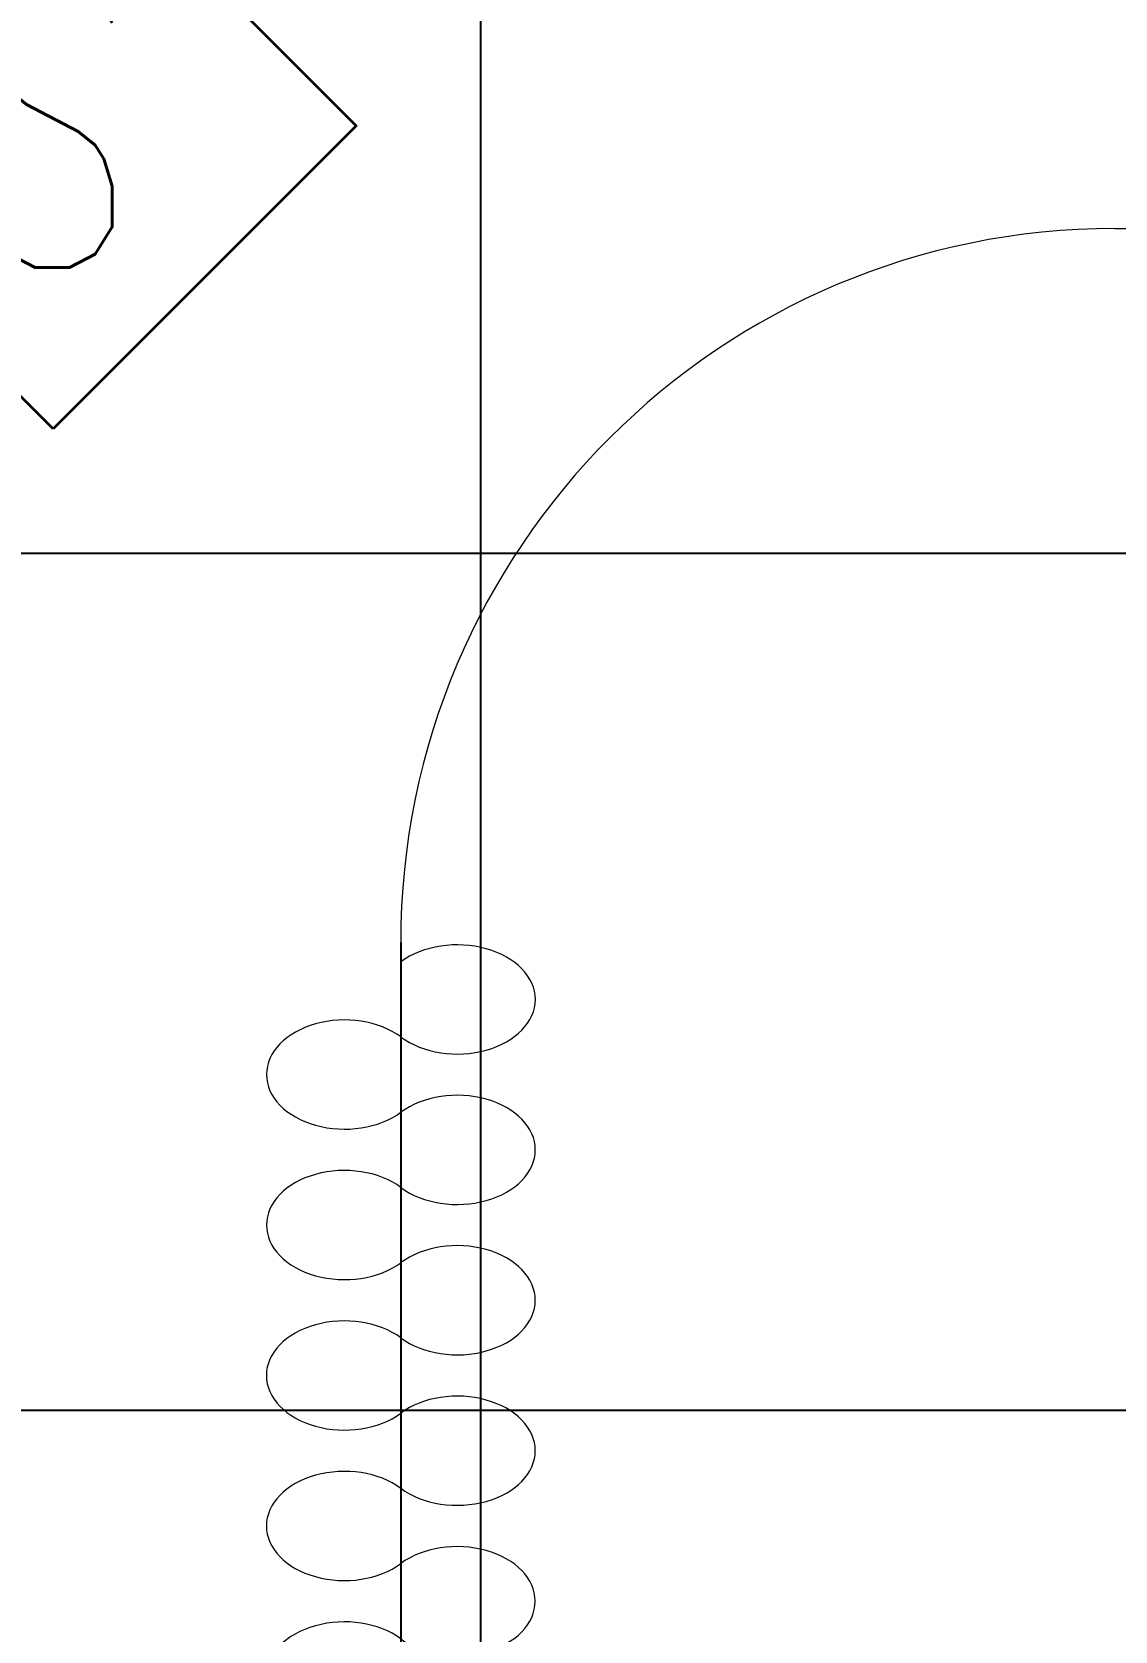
# Model space of a CAD drawing. Extents: x -12260 to 57327, y -29287 to 19916.
# Drawn here: x 36692 to 37450, y -11785 to -10665 of the extents above; entities that cross this region are included whole.
import ezdxf
from ezdxf.enums import TextEntityAlignment as Align

# ---------------------------------------------------------------- set-up
doc = ezdxf.new("R2010")
doc.units = 0
doc.header["$LTSCALE"] = 0.25
doc.linetypes.add('DASHDOT', pattern=[25.4, 12.7, -6.35, 0, -6.35])
doc.layers.add('01-First Floor$0$FALSE CEILING', color=251, linetype='Continuous')
for name, color, linetype, lineweight in [('01-First Floor$0$LOADING', 253, 'Continuous', 5), ('E-LITE-CLNG-CNDT', 6, 'DASHDOT', 35), ('F-ALRM-CLNG @ 100', 33, 'Continuous', 35)]:
    doc.layers.add(name, color=color, linetype=linetype, lineweight=lineweight)
doc.styles.add('DC_SIMPLEX', font='SIMPLEX.shx', dxfattribs={"width": 0.7})

# ---------------------------------------------------------------- blocks, each defined once
blk = doc.blocks.new('01-First Floor$0$CURTAIN')
for centre, start, end in [((-0.3386, 0.0395), 313.5684, 226.4316), ((-0.1881, 0.0395), 313.5684, 226.4316), ((-0.0376, 0.0395), 313.5684, 226.4316), ((0.1129, 0.0395), 313.5684, 226.4316), ((0.2633, 0.0395), 313.5684, 226.4316), ((0.4138, 0.0395), 313.5684, 226.4316), ((0.5643, 0.0395), 313.5684, 226.4316), ((0.7148, 0.0395), 313.5684, 226.4316), ((0.8653, 0.0395), 313.5684, 226.4316), ((0.0376, -0.0395), 133.5684, 46.4316), ((0.1881, -0.0395), 133.5684, 46.4316), ((0.3386, -0.0395), 133.5684, 46.4316), ((0.4891, -0.0395), 133.5684, 46.4316), ((0.6396, -0.0395), 133.5684, 46.4316), ((0.79, -0.0395), 133.5684, 46.4316), ((0.9405, -0.0395), 133.5684, 46.4316), ((-0.4138, -0.0395), 133.5684, 46.4316), ((-0.2633, -0.0395), 133.5684, 46.4316), ((-0.1129, -0.0395), 133.5684, 46.4316)]:
    blk.add_arc(centre, 0.0546, start, end)
blk = doc.blocks.new('01-First Floor')
at = {"layer": '01-First Floor$0$FALSE CEILING', "linetype": 'Continuous'}
for p, q in [((37006, -12830), (37006, -8830)), ((34976, -11030), (38476, -11030)), ((34976, -11630), (38476, -11630))]:
    blk.add_line(p, q, dxfattribs=at)
at = {"layer": '01-First Floor$0$FALSE CEILING', "extrusion": (-2.24007e-05, -9.13278e-07, 1)}
for p in [(36949.9, -11302.6, -0.1), (36949.9, -11361.1, -0.1)]:
    blk.add_line(p, (36949.9, -12802.6, -0.1), dxfattribs=at)
at = {"layer": '01-First Floor$0$LOADING'}
blk.add_line((37449.9, -10802.6, -0.1), (38476, -10802.6, -0.1), dxfattribs=at)
at = {"layer": '01-First Floor$0$LOADING', "extrusion": (-2.24007e-05, -9.13278e-07, 1)}
for p in [(36949.9, -11302.6, -0.1), (36949.9, -11361.1, -0.1)]:
    blk.add_line(p, (36949.9, -12802.6, -0.1), dxfattribs=at)
blk.add_arc((37449.9, -11302.6, -0.9), 500, 90, 180, dxfattribs=at)
at = {"layer": '01-First Floor$0$LOADING', "extrusion": (2.23994e-05, 9.13341e-07, -1), "xscale": -699.9999999767344, "yscale": 1000.000000000003, "zscale": 1000.000000000003, "rotation": 270.0140952242026}
blk.add_blockref('01-First Floor$0$CURTAIN', (-36949.9, -12000.7, 0.9), dxfattribs=at)
blk = doc.blocks.new('A$C5CF53093')
blk.add_lwpolyline([(0, -212.1), (-212.1, 0), (0, 212.1), (212.1, 0)], close=True)
blk = doc.blocks.new('*U31')
at = {"xscale": 0.01, "yscale": 0.01, "zscale": 0.01}
blk.add_blockref('A$C5CF53093', (0.007, -0.007), dxfattribs=at)
at = {"color": 6, "style": 'DC_SIMPLEX', "width": 0.7, "flags": 8}
blk.add_attdef('TYPE', text='', height=2, rotation=360, dxfattribs=at).set_placement((0, 0), align=Align.MIDDLE_CENTER)

msp = doc.modelspace()

# ---------------------------------------------------------------- block references
at = {"layer": 'E-LITE-CLNG-CNDT'}
msp.add_blockref('01-First Floor', (0, 0), dxfattribs=at)
at = {"layer": 'F-ALRM-CLNG @ 100', "xscale": 100, "yscale": 100, "zscale": 100}
msp.add_blockref('*U31', (36706, -10730), dxfattribs=at).add_auto_attribs({'TYPE': 'S'})

doc.saveas('drawing.dxf')
